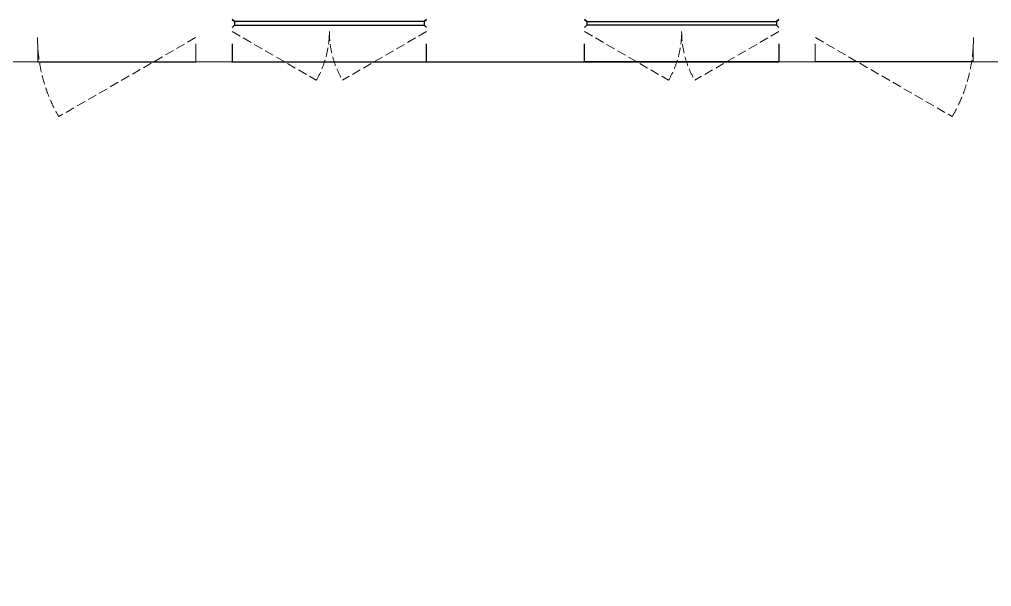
# Model space of a CAD drawing. Extents: x 2803505 to 5851001, y -1372902 to 24339.
# Drawn here: x 3049505 to 3057507, y -713892 to -709223 of the extents above; entities that cross this region are included whole.
import ezdxf
from ezdxf.xclip import XClip

# ---------------------------------------------------------------- set-up
doc = ezdxf.new("R2010")
doc.units = 0
doc.header["$LTSCALE"] = 1000
doc.header["$MEASUREMENT"] = 0
doc.header["$XCLIPFRAME"] = 2
doc.linetypes.add('DASH', pattern=[0.35, 0.25, -0.1])
doc.linetypes.add('DOTE', pattern=[2.42, 2, -0.2, 0.02, -0.2])
doc.layers.get('0').update_dxf_attribs({"linetype": 'CONTINUOUS'})
for name, color, linetype in [('!!电气', 1, 'CONTINUOUS'), ('3-栏杆1', 252, 'CONTINUOUS'), ('看线', 185, 'CONTINUOUS')]:
    doc.layers.add(name, color=color, linetype=linetype)
doc.layers.add('DOTE', color=19, linetype='DOTE', lineweight=9)
doc.layers.add('WINDOW', color=146, linetype='CONTINUOUS', lineweight=20)

# ---------------------------------------------------------------- blocks, each defined once
blk = doc.blocks.new('A$C74D73064')
at = {"layer": 'DOTE', "color": 252}
blk.add_line((-86385.2, 67619.3), (196116, 67619.3), dxfattribs=at)
blk = doc.blocks.new('ASDFSD')
at = {"layer": '3-栏杆1', "color": 5}
for p, q in [((681762.6, 334937.5), (681742.3, 334955.3)), ((681742.3, 334955.3), (681762.6, 334937.5)), ((681742.3, 334888.4), (681762.6, 334908.3)), ((683322.1, 334937.5), (681762.6, 334937.5)), ((681762.6, 334937.5), (681762.6, 334908.3)), ((681762.6, 334908.2), (683322.1, 334908.2)), ((683322.1, 334937.5), (683342.3, 334955.3)), ((683342.3, 334955.3), (683322.1, 334937.5)), ((683322.1, 334937.5), (683322.1, 334908.3)), ((683322.1, 334908.3), (683342.3, 334888.4)), ((683342.3, 334888.4), (683322.1, 334908.3))]:
    blk.add_line(p, q, dxfattribs=at)
blk = doc.blocks.new('A$C1C403CBE')
at = {"color": 252, "const_width": 8}
for points in [[(33350, -100), (33350, -250), (33650, -250), (33650, -100)], [(34950, -100), (34950, -250), (35250, -250), (35250, -100)], [(40050, -100), (40050, -250), (39750, -250), (39750, -100)], [(41650, -100), (41650, -250), (41350, -250), (41350, -100)]]:
    blk.add_lwpolyline(points, dxfattribs=at)
at = {"layer": 'WINDOW', "color": 252, "linetype": 'DASH', "ltscale": 0.3}
for points in [[(34948.1, -50), (33822.2, -700, -0.131652), (33648.1, -50)], [(35250, 0), (35942.8, -400, 0.131652), (36050, 0)], [(36850, 0), (36157.2, -400, -0.131652), (36050, 0)], [(38150, 0), (38842.8, -400, 0.131652), (38950, 0)], [(39750, 0), (39057.2, -400, -0.131652), (38950, 0)], [(40051.9, -50), (41177.8, -700, 0.131652), (41351.9, -50)]]:
    blk.add_lwpolyline(points, format="xyb", dxfattribs=at)
at = {"layer": '看线', "color": 252, "ltscale": 0.5}
for points in [[(35250, -100), (35250, -250), (36850, -250), (36850, -100)], [(39750, -100), (39750, -250), (38150, -250), (38150, -100)], [(33650, -250), (34950, -250)], [(35250, -250), (39750, -250)], [(41350, -250), (40050, -250)]]:
    blk.add_lwpolyline(points, dxfattribs=at)
at = {"color": 252}
blk.add_blockref('ASDFSD', (-646492.3, -334855.3), dxfattribs=at)
at = {"color": 252, "xscale": -1}
blk.add_blockref('ASDFSD', (721492.3, -334855.3), dxfattribs=at)

msp = doc.modelspace()

# ---------------------------------------------------------------- block references
at = {"layer": '!!电气'}
msp.add_blockref('A$C1C403CBE', (3016006, -709322.9), dxfattribs=at)
ref = msp.add_blockref('A$C74D73064', (2860689.2, -781511.3))
XClip(ref).set_block_clipping_path([(-14883.2465648082, 50822.2568892687), (39116.7403027331, 70322.2568880918)])

doc.saveas('drawing.dxf')
